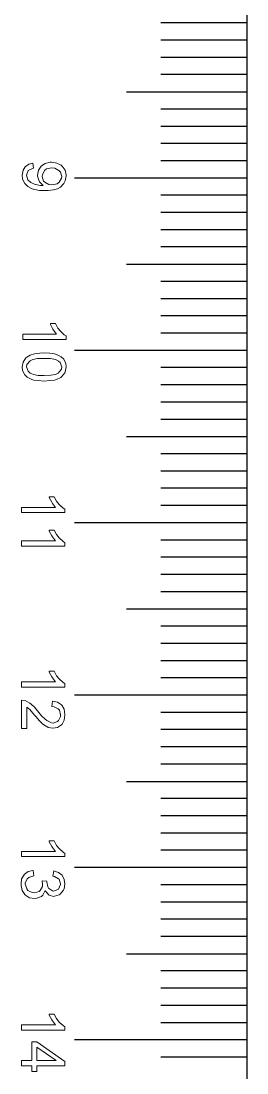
# Model space of a CAD drawing. Header units: millimetres. Extents: x 951 to 1493, y 479 to 688.
# Drawn here: x 1480 to 1493.1, y 543.4 to 604.4 of the extents above; entities that cross this region are included whole.
import ezdxf

# ---------------------------------------------------------------- set-up
doc = ezdxf.new("R2010")
doc.units = ezdxf.units.MM
doc.layers.add('modelo', color=7, linetype='Continuous')

msp = doc.modelspace()

# ---------------------------------------------------------------- linework, layer by layer
at = {"layer": 'modelo'}
msp.add_line((1493.117, 688.296), (1493.117, 482.296), dxfattribs=at)
at = {"layer": 'modelo', "color": 0}
for p, q in [((1493.117, 604.296), (1488.117, 604.296)), ((1493.117, 603.296), (1488.117, 603.296)), ((1493.117, 602.296), (1488.117, 602.296)), ((1493.117, 601.296), (1488.117, 601.296)), ((1486.117, 600.296), (1493.117, 600.296)), ((1493.117, 599.296), (1488.117, 599.296)), ((1493.117, 598.296), (1488.117, 598.296)), ((1493.117, 597.296), (1488.117, 597.296)), ((1493.117, 596.296), (1488.117, 596.296)), ((1493.117, 595.296), (1483.117, 595.296)), ((1493.117, 594.296), (1488.117, 594.296)), ((1493.117, 593.296), (1488.117, 593.296)), ((1493.117, 592.296), (1488.117, 592.296)), ((1493.117, 591.296), (1488.117, 591.296)), ((1486.117, 590.296), (1493.117, 590.296)), ((1493.117, 589.296), (1488.117, 589.296)), ((1493.117, 588.296), (1488.117, 588.296)), ((1493.117, 587.296), (1488.117, 587.296)), ((1493.117, 586.296), (1488.117, 586.296)), ((1493.117, 585.296), (1483.117, 585.296)), ((1493.117, 584.296), (1488.117, 584.296)), ((1493.117, 583.296), (1488.117, 583.296)), ((1493.117, 582.296), (1488.117, 582.296)), ((1493.117, 581.296), (1488.117, 581.296)), ((1486.117, 580.296), (1493.117, 580.296)), ((1493.117, 579.296), (1488.117, 579.296)), ((1493.117, 578.296), (1488.117, 578.296)), ((1493.117, 577.296), (1488.117, 577.296)), ((1493.117, 576.296), (1488.117, 576.296)), ((1493.117, 575.296), (1483.117, 575.296)), ((1493.117, 574.296), (1488.117, 574.296)), ((1493.117, 573.296), (1488.117, 573.296)), ((1493.117, 572.296), (1488.117, 572.296)), ((1493.117, 571.296), (1488.117, 571.296)), ((1486.117, 570.296), (1493.117, 570.296)), ((1493.117, 569.296), (1488.117, 569.296)), ((1493.117, 568.296), (1488.117, 568.296)), ((1493.117, 567.296), (1488.117, 567.296)), ((1493.117, 566.296), (1488.117, 566.296)), ((1493.117, 565.296), (1483.117, 565.296)), ((1493.117, 564.296), (1488.117, 564.296)), ((1493.117, 563.296), (1488.117, 563.296)), ((1493.117, 562.296), (1488.117, 562.296)), ((1493.117, 561.296), (1488.117, 561.296)), ((1486.117, 560.296), (1493.117, 560.296)), ((1493.117, 559.296), (1488.117, 559.296)), ((1493.117, 558.296), (1488.117, 558.296)), ((1493.117, 557.296), (1488.117, 557.296)), ((1493.117, 556.296), (1488.117, 556.296)), ((1493.117, 555.296), (1483.117, 555.296)), ((1493.117, 554.296), (1488.117, 554.296)), ((1493.117, 553.296), (1488.117, 553.296)), ((1493.117, 552.296), (1488.117, 552.296)), ((1493.117, 551.296), (1488.117, 551.296)), ((1486.117, 550.296), (1493.117, 550.296)), ((1493.117, 549.296), (1488.117, 549.296)), ((1493.117, 548.296), (1488.117, 548.296)), ((1493.117, 547.296), (1488.117, 547.296)), ((1493.117, 546.296), (1488.117, 546.296)), ((1493.117, 545.296), (1483.117, 545.296)), ((1493.117, 544.296), (1488.117, 544.296))]:
    msp.add_line(p, q, dxfattribs=at)
at = {"layer": 'modelo', "color": 85, "lineweight": 0, "true_color": 0x58ba48}
for p, q in [((1480.124, 595.752), (1480.077, 595.459)), ((1480.242, 595.94), (1480.124, 595.752)), ((1480.453, 596.104), (1480.242, 595.94)), ((1480.324, 595.459), (1480.417, 595.728)), ((1480.417, 595.728), (1480.453, 595.752)), ((1480.699, 596.162), (1480.453, 596.104)), ((1480.453, 595.752), (1480.722, 595.869)), ((1480.722, 595.869), (1480.699, 596.162)), ((1481.016, 595.752), (1480.969, 595.47)), ((1481.18, 595.986), (1481.016, 595.752)), ((1481.191, 595.998), (1481.18, 595.986)), ((1481.414, 596.139), (1481.191, 595.998)), ((1481.25, 595.506), (1481.379, 595.752)), ((1481.379, 595.752), (1481.485, 595.822)), ((1481.696, 596.209), (1481.414, 596.139)), ((1481.485, 595.822), (1481.766, 595.893)), ((1481.778, 596.209), (1481.696, 596.209)), ((1481.766, 595.893), (1481.965, 595.869)), ((1482.083, 596.162), (1481.778, 596.209)), ((1481.965, 595.869), (1482.2, 595.74)), ((1482.329, 596.045), (1482.083, 596.162)), ((1482.2, 595.74), (1482.294, 595.646)), ((1482.294, 595.646), (1482.376, 595.388)), ((1482.399, 595.986), (1482.329, 596.045)), ((1482.564, 595.752), (1482.399, 595.986)), ((1482.622, 595.482), (1482.564, 595.752)), ((1480.077, 595.459), (1480.101, 595.236)), ((1480.101, 595.236), (1480.218, 594.978)), ((1480.324, 595.459), (1480.324, 595.459)), ((1480.394, 595.201), (1480.324, 595.459)), ((1480.57, 595.037), (1480.394, 595.201)), ((1480.828, 594.919), (1480.57, 595.037)), ((1480.969, 595.47), (1480.969, 595.4)), ((1480.969, 595.4), (1481.051, 595.119)), ((1481.051, 595.119), (1481.086, 595.072)), ((1481.086, 595.072), (1481.297, 594.872)), ((1481.238, 595.388), (1481.25, 595.506)), ((1481.309, 595.119), (1481.238, 595.388)), ((1481.379, 595.048), (1481.309, 595.119)), ((1481.625, 594.919), (1481.379, 595.048)), ((1482.212, 595.048), (1482.094, 594.966)), ((1482.364, 595.283), (1482.212, 595.048)), ((1482.376, 595.388), (1482.364, 595.283)), ((1482.493, 594.978), (1482.575, 595.142)), ((1482.575, 595.142), (1482.622, 595.424)), ((1482.622, 595.424), (1482.622, 595.482)), ((1480.218, 594.978), (1480.394, 594.814)), ((1480.394, 594.814), (1480.652, 594.673)), ((1480.652, 594.673), (1480.804, 594.626)), ((1480.804, 594.626), (1481.086, 594.579)), ((1480.851, 594.919), (1480.828, 594.919)), ((1481.145, 594.872), (1480.851, 594.919)), ((1481.086, 594.579), (1481.414, 594.567)), ((1481.227, 594.872), (1481.145, 594.872)), ((1481.297, 594.872), (1481.227, 594.872)), ((1481.414, 594.567), (1481.578, 594.567)), ((1481.578, 594.567), (1481.883, 594.603)), ((1481.801, 594.908), (1481.625, 594.919)), ((1482.094, 594.966), (1481.801, 594.908)), ((1481.883, 594.603), (1482.118, 594.673)), ((1482.118, 594.673), (1482.306, 594.767)), ((1482.306, 594.767), (1482.493, 594.978)), ((1482.001, 586.863), (1481.707, 586.863)), ((1481.707, 586.863), (1481.719, 586.804)), ((1481.719, 586.804), (1481.86, 586.534)), ((1481.86, 586.534), (1481.895, 586.476)), ((1481.895, 586.476), (1482.071, 586.241)), ((1482.141, 586.593), (1482.001, 586.863)), ((1482.294, 586.405), (1482.141, 586.593)), ((1482.071, 586.241), (1480.113, 586.241)), ((1480.113, 586.241), (1480.113, 585.936)), ((1480.113, 585.936), (1482.622, 585.936)), ((1482.517, 586.206), (1482.294, 586.405)), ((1482.622, 586.136), (1482.517, 586.206)), ((1482.622, 585.936), (1482.622, 586.136)), ((1480.277, 584.857), (1480.124, 584.623)), ((1480.335, 584.904), (1480.277, 584.857)), ((1480.535, 585.022), (1480.335, 584.904)), ((1480.347, 584.47), (1480.535, 584.693)), ((1480.793, 585.104), (1480.535, 585.022)), ((1480.535, 584.693), (1480.699, 584.764)), ((1480.699, 584.764), (1480.969, 584.822)), ((1481.098, 585.139), (1480.793, 585.104)), ((1480.969, 584.822), (1481.344, 584.834)), ((1481.344, 585.151), (1481.098, 585.139)), ((1481.684, 585.139), (1481.344, 585.151)), ((1481.344, 584.834), (1481.719, 584.822)), ((1481.954, 585.092), (1481.684, 585.139)), ((1481.719, 584.822), (1482.001, 584.764)), ((1482.059, 585.057), (1481.954, 585.092)), ((1482.001, 584.764), (1482.188, 584.681)), ((1482.329, 584.928), (1482.059, 585.057)), ((1482.188, 584.681), (1482.282, 584.599)), ((1482.481, 584.787), (1482.329, 584.928)), ((1482.599, 584.541), (1482.481, 584.787)), ((1480.124, 584.623), (1480.077, 584.341)), ((1480.077, 584.341), (1480.101, 584.13)), ((1480.101, 584.13), (1480.218, 583.884)), ((1480.324, 584.341), (1480.347, 584.47)), ((1480.417, 584.083), (1480.324, 584.341)), ((1480.535, 583.978), (1480.417, 584.083)), ((1482.352, 584.201), (1482.165, 583.978)), ((1482.282, 584.599), (1482.376, 584.341)), ((1482.376, 584.341), (1482.352, 584.201)), ((1482.552, 583.99), (1482.575, 584.048)), ((1482.575, 584.048), (1482.622, 584.341)), ((1482.622, 584.341), (1482.599, 584.541)), ((1480.218, 583.884), (1480.371, 583.743)), ((1480.371, 583.743), (1480.64, 583.614)), ((1480.722, 583.896), (1480.535, 583.978)), ((1480.64, 583.614), (1480.746, 583.579)), ((1481.004, 583.849), (1480.722, 583.896)), ((1480.746, 583.579), (1481.016, 583.544)), ((1481.344, 583.837), (1481.004, 583.849)), ((1481.016, 583.544), (1481.344, 583.52)), ((1481.731, 583.861), (1481.344, 583.837)), ((1481.344, 583.52), (1481.356, 583.52)), ((1481.356, 583.52), (1481.684, 583.544)), ((1481.684, 583.544), (1481.942, 583.579)), ((1482.001, 583.907), (1481.731, 583.861)), ((1481.942, 583.579), (1482.059, 583.614)), ((1482.165, 583.978), (1482.001, 583.907)), ((1482.059, 583.614), (1482.317, 583.732)), ((1482.317, 583.732), (1482.364, 583.767)), ((1482.364, 583.767), (1482.552, 583.99)), ((1481.93, 576.801), (1481.637, 576.801)), ((1481.637, 576.801), (1481.648, 576.754)), ((1481.648, 576.754), (1481.789, 576.484)), ((1482.07, 576.543), (1481.93, 576.801)), ((1482, 576.191), (1480.042, 576.191)), ((1480.042, 576.191), (1480.042, 575.886)), ((1481.789, 576.484), (1481.824, 576.414)), ((1481.824, 576.414), (1482, 576.191)), ((1482.223, 576.355), (1482.07, 576.543)), ((1482.446, 576.144), (1482.223, 576.355)), ((1482.551, 576.085), (1482.446, 576.144)), ((1480.042, 575.886), (1482.551, 575.886)), ((1482.551, 575.886), (1482.551, 576.085)), ((1481.93, 574.866), (1481.637, 574.866)), ((1481.637, 574.866), (1481.648, 574.807)), ((1481.648, 574.807), (1481.789, 574.538)), ((1481.789, 574.538), (1481.824, 574.479)), ((1481.824, 574.479), (1482, 574.256)), ((1482.07, 574.608), (1481.93, 574.866)), ((1482.223, 574.42), (1482.07, 574.608)), ((1482.446, 574.209), (1482.223, 574.42)), ((1482, 574.256), (1480.042, 574.256)), ((1480.042, 574.256), (1480.042, 573.939)), ((1480.042, 573.939), (1482.551, 573.939)), ((1482.551, 574.139), (1482.446, 574.209)), ((1482.551, 573.939), (1482.551, 574.139)), ((1481.93, 566.68), (1481.637, 566.68)), ((1481.637, 566.68), (1481.648, 566.633)), ((1481.648, 566.633), (1481.789, 566.364)), ((1481.789, 566.364), (1481.824, 566.293)), ((1482.07, 566.422), (1481.93, 566.68)), ((1482.223, 566.235), (1482.07, 566.422)), ((1482, 566.071), (1480.042, 566.071)), ((1480.042, 566.071), (1480.042, 565.766)), ((1480.042, 565.766), (1482.551, 565.766)), ((1481.824, 566.293), (1482, 566.071)), ((1482.446, 566.024), (1482.223, 566.235)), ((1482.551, 565.965), (1482.446, 566.024)), ((1482.551, 565.766), (1482.551, 565.965)), ((1480.253, 564.98), (1480.042, 565.015)), ((1480.042, 565.015), (1480.042, 563.362)), ((1480.511, 564.839), (1480.253, 564.98)), ((1480.335, 563.362), (1480.335, 564.593)), ((1480.335, 564.593), (1480.511, 564.464)), ((1480.593, 564.781), (1480.511, 564.839)), ((1480.78, 564.593), (1480.593, 564.781)), ((1480.968, 564.382), (1480.78, 564.593)), ((1481.836, 564.956), (1481.801, 564.64)), ((1481.801, 564.64), (1481.93, 564.628)), ((1482.129, 564.886), (1481.836, 564.956)), ((1481.93, 564.628), (1482.164, 564.511)), ((1482.352, 564.734), (1482.129, 564.886)), ((1482.164, 564.511), (1482.235, 564.429)), ((1482.375, 564.71), (1482.352, 564.734)), ((1482.504, 564.487), (1482.375, 564.71)), ((1480.511, 564.464), (1480.593, 564.37)), ((1480.593, 564.37), (1480.816, 564.112)), ((1480.816, 564.112), (1480.874, 564.053)), ((1480.874, 564.053), (1481.085, 563.807)), ((1481.203, 564.1), (1480.968, 564.382)), ((1481.402, 563.913), (1481.203, 564.1)), ((1481.496, 563.831), (1481.402, 563.913)), ((1482.293, 564.065), (1482.176, 563.819)), ((1482.235, 564.429), (1482.305, 564.159)), ((1482.305, 564.159), (1482.293, 564.065)), ((1482.551, 564.182), (1482.504, 564.487)), ((1482.516, 563.842), (1482.551, 564.147)), ((1482.551, 564.147), (1482.551, 564.182)), ((1480.042, 563.362), (1480.335, 563.362)), ((1481.085, 563.807), (1481.261, 563.631)), ((1481.261, 563.631), (1481.32, 563.573)), ((1481.32, 563.573), (1481.566, 563.432)), ((1481.766, 563.69), (1481.496, 563.831)), ((1481.566, 563.432), (1481.578, 563.42)), ((1481.578, 563.42), (1481.859, 563.373)), ((1481.871, 563.678), (1481.766, 563.69)), ((1481.859, 563.373), (1482.129, 563.42)), ((1482.129, 563.772), (1481.871, 563.678)), ((1482.176, 563.819), (1482.129, 563.772)), ((1482.129, 563.42), (1482.352, 563.573)), ((1482.352, 563.573), (1482.387, 563.608)), ((1482.387, 563.608), (1482.516, 563.842)), ((1481.93, 556.841), (1481.637, 556.841)), ((1481.637, 556.841), (1481.648, 556.783)), ((1481.648, 556.783), (1481.789, 556.513)), ((1482.07, 556.583), (1481.93, 556.841)), ((1482.223, 556.396), (1482.07, 556.583)), ((1482, 556.231), (1480.042, 556.231)), ((1480.042, 556.231), (1480.042, 555.927)), ((1481.789, 556.513), (1481.824, 556.454)), ((1481.824, 556.454), (1482, 556.231)), ((1482.446, 556.185), (1482.223, 556.396)), ((1482.551, 556.114), (1482.446, 556.185)), ((1482.551, 555.927), (1482.551, 556.114)), ((1480.042, 555.927), (1482.551, 555.927)), ((1480.182, 554.871), (1480.042, 554.637)), ((1480.194, 554.883), (1480.182, 554.871)), ((1480.417, 555.059), (1480.194, 554.883)), ((1480.698, 555.129), (1480.417, 555.059)), ((1480.452, 554.719), (1480.745, 554.824)), ((1480.71, 555.129), (1480.698, 555.129)), ((1480.745, 554.824), (1480.71, 555.129)), ((1481.906, 555.106), (1481.848, 554.801)), ((1481.848, 554.801), (1481.953, 554.777)), ((1482.188, 555), (1481.906, 555.106)), ((1481.953, 554.777), (1482.188, 554.648)), ((1482.387, 554.848), (1482.188, 555)), ((1482.516, 554.601), (1482.387, 554.848)), ((1480.042, 554.637), (1480.006, 554.343)), ((1480.006, 554.343), (1480.006, 554.25)), ((1480.006, 554.25), (1480.077, 553.968)), ((1480.253, 554.39), (1480.37, 554.648)), ((1480.253, 554.343), (1480.253, 554.39)), ((1480.335, 554.062), (1480.253, 554.343)), ((1480.37, 554.648), (1480.452, 554.719)), ((1481.25, 554.203), (1481.121, 553.956)), ((1481.496, 554.496), (1481.226, 554.531)), ((1481.226, 554.531), (1481.261, 554.308)), ((1481.261, 554.308), (1481.25, 554.203)), ((1481.496, 554.449), (1481.496, 554.496)), ((1481.554, 554.167), (1481.496, 554.449)), ((1481.601, 554.097), (1481.554, 554.167)), ((1482.188, 554.648), (1482.211, 554.613)), ((1482.305, 554.308), (1482.188, 554.05)), ((1482.211, 554.613), (1482.305, 554.343)), ((1482.305, 554.343), (1482.305, 554.308)), ((1482.504, 554.062), (1482.551, 554.355)), ((1482.551, 554.355), (1482.516, 554.601)), ((1480.077, 553.968), (1480.229, 553.734)), ((1480.229, 553.734), (1480.264, 553.698)), ((1480.264, 553.698), (1480.499, 553.546)), ((1480.405, 553.968), (1480.335, 554.062)), ((1480.651, 553.839), (1480.405, 553.968)), ((1480.499, 553.546), (1480.78, 553.499)), ((1480.78, 553.827), (1480.651, 553.839)), ((1481.05, 553.898), (1480.78, 553.827)), ((1480.933, 553.511), (1481.191, 553.616)), ((1481.121, 553.956), (1481.05, 553.898)), ((1481.191, 553.616), (1481.273, 553.698)), ((1481.273, 553.698), (1481.402, 553.968)), ((1481.402, 553.968), (1481.425, 553.921)), ((1481.425, 553.921), (1481.613, 553.71)), ((1481.824, 553.945), (1481.601, 554.097)), ((1481.613, 553.71), (1481.625, 553.698)), ((1481.625, 553.698), (1481.906, 553.616)), ((1481.918, 553.933), (1481.824, 553.945)), ((1481.906, 553.616), (1481.953, 553.628)), ((1482.176, 554.038), (1481.918, 553.933)), ((1481.953, 553.628), (1482.223, 553.71)), ((1482.188, 554.05), (1482.176, 554.038)), ((1482.223, 553.71), (1482.282, 553.745)), ((1482.282, 553.745), (1482.469, 553.98)), ((1482.469, 553.98), (1482.504, 554.062)), ((1480.78, 553.499), (1480.933, 553.511)), ((1481.93, 546.791), (1481.637, 546.791)), ((1481.637, 546.791), (1481.648, 546.732)), ((1481.648, 546.732), (1481.789, 546.463)), ((1481.789, 546.463), (1481.824, 546.404)), ((1481.824, 546.404), (1482, 546.17)), ((1482.07, 546.533), (1481.93, 546.791)), ((1482.223, 546.334), (1482.07, 546.533)), ((1482.446, 546.134), (1482.223, 546.334)), ((1482, 546.17), (1480.042, 546.17)), ((1480.042, 546.17), (1480.042, 545.865)), ((1480.042, 545.865), (1482.551, 545.865)), ((1482.551, 546.064), (1482.446, 546.134)), ((1482.551, 545.865), (1482.551, 546.064)), ((1480.921, 545.185), (1480.64, 545.185)), ((1480.64, 545.185), (1480.64, 544.094)), ((1482.54, 544.047), (1480.921, 545.185)), ((1480.921, 544.094), (1480.921, 544.88)), ((1480.921, 544.88), (1482.047, 544.094)), ((1480.921, 544.094), (1480.921, 544.88)), ((1480.921, 544.88), (1480.921, 544.094)), ((1480.64, 544.094), (1480.042, 544.094)), ((1480.042, 544.094), (1480.042, 543.789)), ((1480.042, 543.789), (1480.64, 543.789)), ((1480.64, 543.789), (1480.64, 543.461)), ((1482.047, 544.094), (1480.921, 544.094)), ((1480.921, 543.461), (1480.921, 543.789)), ((1480.921, 543.789), (1482.54, 543.789)), ((1482.54, 543.789), (1482.54, 544.047)), ((1480.64, 543.461), (1480.921, 543.461))]:
    msp.add_line(p, q, dxfattribs=at)

doc.saveas('drawing.dxf')
